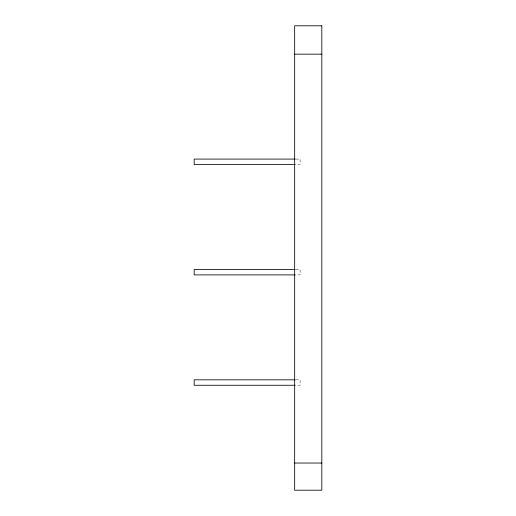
<?xml version="1.0" encoding="UTF-8"?>
<svg xmlns="http://www.w3.org/2000/svg" width="516" height="516" viewBox="0 0 516 516"><rect width="100%" height="100%" fill="white"/><g stroke="black" fill="none" stroke-linecap="round" stroke-linejoin="round"><path stroke-width="0.39" stroke-dasharray="2.58 1.94" d="M296.081 159.089L300.093 159.089L300.093 164.52L296.081 164.52M296.081 269.462L300.093 269.462L300.093 274.893L296.081 274.893M296.081 379.828L300.093 379.828L300.093 385.265L296.081 385.265"/><path stroke-width="0.77" d="M294.662 54.154L321.823 54.154M295.281 159.089L194.177 159.089L194.177 164.52L295.281 164.52M295.281 269.462L194.177 269.462L194.177 274.893L295.281 274.893M295.281 379.828L194.177 379.828L194.177 385.265L295.281 385.265M294.662 463.039L321.823 463.039M321.823 25.8L294.662 25.8L294.662 490.2L321.823 490.2L321.823 25.8"/></g></svg>
